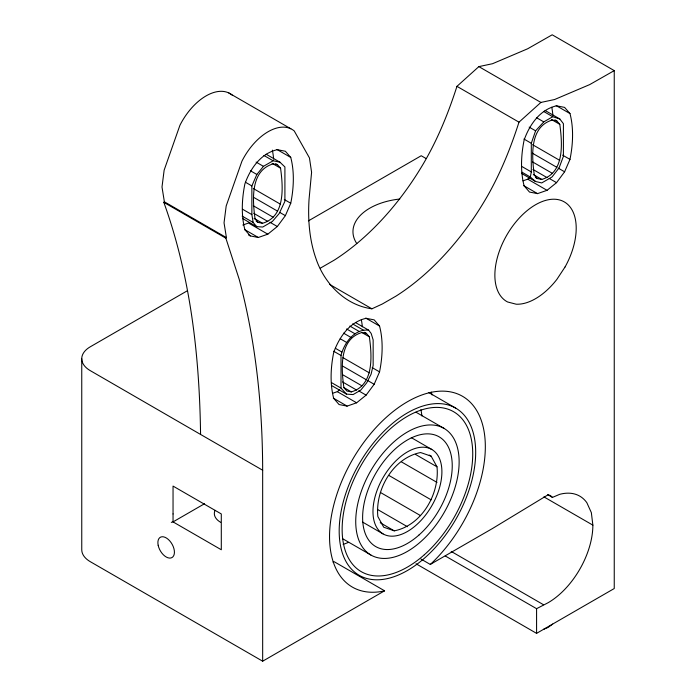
<?xml version="1.0" encoding="UTF-8"?>
<svg xmlns="http://www.w3.org/2000/svg" width="696" height="696" viewBox="0 0 696 696"><rect width="100%" height="100%" fill="white"/><g stroke="black" fill="none" stroke-linecap="round" stroke-linejoin="round"><path stroke-width="1.04" d="M416.06 563.786L536.581 633.36L536.581 608.687L548.065 602.753A63.371 36.584 -60 0 0 592.87 525.141L591.348 512.63L586.867 502.738A63.371 36.584 -60 0 0 559.662 494.343L552.459 497.405L547.752 494.691M256.189 221.319L258.068 222.407L262.54 223.277C285.665 216.543 283.063 186.65 280.558 168.197L277.565 164.752L275.686 163.673M366.366 333.384L361.894 332.514C338.769 339.248 341.371 369.141 343.876 387.594L346.869 391.03L351.341 391.9C374.465 385.166 371.864 355.273 369.358 336.82L366.366 333.384L364.486 332.296M535.415 177.463L537.303 178.55L541.775 179.42C564.9 172.686 562.29 142.793 559.784 124.34L556.8 120.895L554.921 119.816M535.511 181.473L530.326 177.019L531.3 171.938L531.3 143.28L535.589 130.822L543.776 121.887L552.737 116.711L559.81 118.981L563.412 123.688L563.412 156.33L559.097 167.884L552.05 176.967L541.714 182.935L535.511 181.473L521.722 173.513M346.478 394.127L341.005 388.107L341.005 355.473C344.129 343.102 354.22 328.738 368.628 330.148L371.159 333.436L373.152 339.909L373.152 365.383L371.09 374.17L366.705 382.835L360.685 390.195L353.098 394.571L346.478 394.127L331.766 385.636M431.146 456.167L420.593 452.539C392.918 457.968 375.092 489.714 377.858 516.562L383.722 527.22L394.275 530.848C421.95 525.419 439.776 493.673 437.001 466.825L431.146 456.167L429.275 455.08M536.581 633.36L614.246 588.529L614.246 70.618L552.198 34.8L527.655 48.781L492.542 63.71L478.857 66.616L456.95 86.347C447.85 114.666 436.488 142.332 420.941 167.762A194.462 112.274 -60 0 1 399.06 199.543A194.976 112.569 -60 0 1 334.036 260.252L320.29 268.178M614.246 70.618L589.695 84.599L554.582 99.528L540.896 102.434L518.99 122.165C509.89 150.484 498.527 178.159 482.98 203.589A194.462 112.274 -60 0 1 461.1 235.361A194.976 112.569 -60 0 1 396.076 296.07L382.33 303.995L371.916 308.806C344.999 305.179 324.075 283.237 315.827 258.181A194.95 112.561 -60 0 1 309.033 199.5L311.59 172.295L309.45 157.914L294.251 130.961A47.746 27.562 -60 0 0 241.947 161.159L226.183 205.981L224.042 222.842L226.426 237.623L225.861 238.171L239.18 279.226A975.427 563.16 -60 0 1 262.662 470.235L262.67 661.2L90.323 561.698A29.249 16.887 0 0 1 81.763 549.762L81.754 358.718M285.369 215.656L290.745 203.249A109.568 63.258 -60 0 0 290.745 157.435L285.369 151.249L277.312 149.684C260.739 153.329 250.221 168.78 244.888 183.909A109.603 63.284 -60 0 0 244.888 229.724L250.273 235.918L258.32 237.484L267.821 234.178L277.312 226.513L285.369 215.656L279.853 212.471M374.17 384.279L379.546 371.873A109.568 63.258 -60 0 0 379.546 326.059L374.17 319.873L366.113 318.307C349.54 321.952 339.022 337.412 333.689 352.541A109.603 63.284 -60 0 0 333.689 398.347L339.065 404.541L347.121 406.107L356.613 402.801L366.113 395.137L374.17 384.279L367.732 380.564M564.595 171.799L569.981 159.393A109.603 63.284 -60 0 0 569.981 113.579L564.595 107.393L556.548 105.827C539.974 109.472 529.447 124.923 524.123 140.053A109.568 63.258 -60 0 0 524.123 185.867L529.499 192.061L537.556 193.619L547.047 190.321L556.548 182.656L564.595 171.799L558.166 168.084M256.702 226.661L253.17 222.468L251.865 214.603L251.865 185.945L256.85 174.47L263.445 166.335L273.102 160.767L279.94 162.194L284.908 166.953L284.908 201.318L279.157 213.585L272.388 221.45L262.74 227.026L256.702 226.661L242.921 218.701M262.67 470.226L200.57 434.443C199.508 355.908 190.608 276.573 163.821 202.353L164.378 201.805L226.426 237.623M420.958 559.045L430.285 564.43L431.503 563.342A110.168 63.606 -60 0 0 470.452 402.436A110.168 63.606 -60 0 0 344.416 475.211A110.168 63.606 -60 0 0 383.357 591.139L384.584 590.808L334.263 561.759L333.036 562.081M523 180.829L527.751 179.176L529.325 177.898M332.566 393.31L337.316 391.657L339.691 389.743M552.65 624.086L548.065 627.435L543.472 629.384M187.146 290.876L90.323 346.773A29.258 16.895 0 0 0 90.323 370.672L200.57 434.443M308.415 220.867L421.219 155.739L425.9 158.436M204.554 503.713L173.043 521.896L171.312 522.365M262.67 661.2L384.584 590.808M430.285 564.43L492.446 528.534L548.065 494.795L550.423 495.517L552.459 497.405M242.817 225.017L248.515 223.033L267.821 234.178M556.8 120.895L552.328 120.025C529.204 126.768 531.805 156.661 534.31 175.114L537.303 178.55M277.565 164.752L273.093 163.891C249.968 170.624 252.578 200.518 255.075 218.97L258.068 222.407M556.191 105.618L569.981 113.579M478.857 66.616L540.896 102.434M545.107 110.49L559.81 118.981M543.541 111.404L552.737 116.711M551.328 119.451L559.784 124.34M536.425 117.641L543.776 121.887M529.151 127.107L535.589 130.822M456.95 86.347L518.99 122.165M562.62 155.147L569.981 159.393M523.949 139.035L531.3 143.28M532.527 144.664L559.784 160.402M532.353 153.181L556.8 167.292M532.588 161.933L552.328 173.33M549.196 178.411L556.548 182.656M532.945 169.441L547.047 177.584M522.104 166.631L531.3 171.938M533.31 174.531L541.775 179.42M522.052 172.243L530.326 177.019M527.751 179.176L547.047 190.321M523.766 185.658L537.556 193.619M228.784 92.951L290.824 128.769M276.956 149.475L290.745 157.435M266.15 154.234L279.94 162.194M263.906 155.46L273.102 160.767M272.092 163.308L280.558 168.197M256.093 162.09L263.445 166.335M250.421 170.755L256.85 174.47M284.307 199.534L290.745 203.249M245.436 182.23L251.865 185.945M253.292 188.52L280.558 204.259M254.066 197.586L277.565 211.149M253.353 205.79L273.093 217.187M269.961 222.268L277.312 226.513M253.718 213.298L267.821 221.441M242.678 209.296L251.865 214.603M254.084 218.387L262.54 223.277M242.147 216.108L253.17 222.468M244.531 229.523L258.32 237.484M248.429 234.856L250.273 235.918M329.617 284.386L371.916 308.806M365.757 318.107L379.546 326.059M163.821 202.353L225.861 238.171M355.76 322.718L368.628 330.148M352.62 323.927L363.651 330.296M361.833 332.479L369.358 336.82M349.836 326.05L359.032 331.357M346.617 328.964L354.89 333.741M343.58 333.175L350.932 337.421M340.222 338.752L346.66 342.467M428.666 392.509L455.689 408.108A96.518 55.723 -60 0 1 425.099 557.618A96.518 55.723 -60 0 1 341.51 509.359A96.518 55.723 -60 0 1 455.689 408.108M372.195 367.627L379.546 371.873M335.35 348.27L341.78 351.985M333.645 351.228L341.005 355.473M343.032 357.692L369.358 372.882M342.867 366.209L366.366 379.772M416.034 412.232L443.996 428.371A73.115 42.212 -60 0 1 420.81 541.636A73.115 42.212 -60 0 1 357.492 505.078A73.115 42.212 -60 0 1 443.996 428.371M343.093 374.953L361.894 385.81M543.907 496.874L592.87 525.141M358.762 390.891L366.113 395.137M342.519 381.921L356.613 390.065M343.824 387.559L351.341 391.9M331.809 382.8L341.005 388.107M337.316 391.657L356.613 402.801M411.301 437.645L431.807 449.477A48.746 28.145 -60 0 1 416.356 524.984A48.746 28.145 -60 0 1 374.144 500.615A48.746 28.145 -60 0 1 431.807 449.477M333.332 398.147L347.121 406.107M415.434 454.375L437.001 466.825M401.366 461.84L437.001 482.415M389.047 475.533L431.146 499.841M380.364 492.429L420.593 515.649M451.199 551.432L543.472 604.711M377.493 509.437L407.43 526.715M445.249 555.956L536.581 608.687M380.242 522.748L394.275 530.848M362.555 522.07L383.061 533.91M342.919 538.878L370.872 555.017M164.378 201.805L162.003 187.015L164.143 170.163L179.907 125.341A47.746 27.562 -60 0 1 232.212 95.143M431.198 392.074A110.168 63.606 -60 0 1 432.085 394.936M272.345 150.127A109.568 63.258 -60 0 1 273.659 159.201M551.771 107.254A109.603 63.284 -60 0 1 552.885 115.345M361.337 319.734A109.568 63.258 -60 0 1 362.355 326.807M420.889 409.666A92.342 53.314 -60 0 1 421.915 415.964M348.087 542.523A92.342 53.314 -60 0 1 343.119 544.368M220.615 522.296A21.445 12.38 0 0 1 215.064 510.333M356.778 243.565A57.516 33.225 0 0 1 399.765 199.021M173.043 513.944L173.043 521.896L221.302 549.762L221.293 513.944L173.043 486.086L173.043 513.944M565.082 266.933L556.843 279.427A57.516 33.208 -60 0 1 516.188 304.204L507.593 301.977A57.516 33.208 -60 0 1 505.992 236.51A57.516 33.208 -60 0 1 563.49 201.466A57.516 33.208 -60 0 1 565.082 266.933M424.334 554.764A92.342 53.314 -60 0 0 453.609 411.719A92.342 53.314 -60 0 0 344.363 508.593A92.342 53.314 -60 0 0 424.334 554.764M419.027 534.98A63.371 36.584 -60 0 0 439.115 436.818A63.371 36.584 -60 0 0 364.147 503.295A63.371 36.584 -60 0 0 419.027 534.98M158.166 545.273A11.701 6.751 60 0 0 172.008 557.548A11.701 6.751 60 0 0 168.293 539.426A11.701 6.751 60 0 0 158.166 545.273"/></g></svg>
